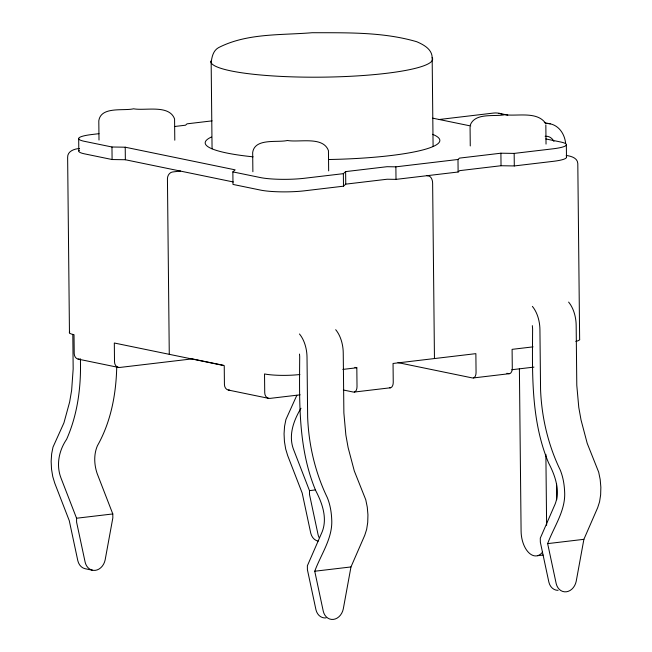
<?xml version="1.0" encoding="UTF-8"?>
<svg xmlns="http://www.w3.org/2000/svg" width="652" height="652" viewBox="0 0 652 652"><rect width="100%" height="100%" fill="white"/><g stroke="black" fill="none" stroke-linecap="round" stroke-linejoin="round"><path stroke-width="0.98" d="M116.732 366.62C116.178 393.922 110.987 421.771 97.417 445.748C93.635 454.517 94.132 464.713 97.181 473.629L112.796 513.947L112.837 517.892L105.151 559.889A12.681 10.245 -78.4 0 1 95.249 570.361A12.681 10.245 -78.4 0 1 85.151 562.252L76.602 522.187L76.561 518.234L60.954 477.924C56.023 465.039 58.916 450.548 66.594 439.342C77.775 414.167 81.288 386.139 80.375 358.779M335.69 329.7A25.363 14.45 83.2 0 1 343.245 352.919L343.873 412.928L345.862 435.006L348.119 447.59L354.289 470.923L365.772 499.782L367.272 507.134L367.94 514.876L367.72 522.488L366.636 529.448L364.761 535.284L350.972 566.938L343.286 608.927A12.681 10.245 -78.4 0 1 333.384 619.4A12.681 10.245 -78.4 0 1 323.286 611.299L314.745 571.233C320.971 554.2 332.952 538.12 331.705 519.171C331.363 511.812 330.108 504.469 327.312 497.623C315.218 472.586 308.73 444.966 307.646 417.223L307.019 357.214A25.363 14.45 83.2 0 0 299.464 333.995M568.609 302.096A25.363 14.45 83.2 0 1 576.164 325.315L576.792 385.324L578.78 407.402L581.038 419.978L587.207 443.319L598.691 472.178L600.19 479.53L600.859 487.272L600.639 494.884L599.555 501.844L597.68 507.672L583.89 539.326L576.205 581.315A12.681 10.245 -78.4 0 1 566.303 591.796A12.681 10.245 -78.4 0 1 556.205 583.687L547.656 543.621C553.89 526.596 565.871 510.516 564.624 491.567C564.282 484.2 563.018 476.865 560.231 470.019C548.128 444.974 541.649 417.361 540.565 389.619L539.929 329.61A25.363 14.45 83.2 0 0 532.382 306.391M470.263 125.111C475.145 112.364 494.208 116.904 504.819 114.719C517.598 116.455 536.995 111.036 545.602 123.277M296.847 395.283L285.918 419.521L284.565 426.286L284.06 433.792L284.435 441.518L285.674 448.959L287.679 455.593L302.194 493.075L310.743 533.14A12.681 10.245 -78.4 0 0 318.152 541.136M300.988 408.258C293.433 420.76 287.988 435.968 293.873 450.312L309.48 490.63L309.521 494.583L318.07 534.648A12.681 10.245 -78.4 0 0 319.13 537.55M566.368 156.798A31.712 4.849 -0.6 0 1 553.116 161.346L514.298 165.942L501.038 165.73L459.627 170.645L458.12 172.006L396.008 179.373L387.166 179.227L345.756 184.141L343.49 186.187L304.671 190.791A31.712 4.849 -0.6 0 1 260.474 190.082L232.992 184.426L232.862 171.892L235.136 169.846L125.225 147.205L111.965 146.993L84.483 141.337A31.712 4.849 -0.6 0 1 92.046 134.499L98.974 133.676M232.862 171.892L260.344 177.556A31.712 4.849 -0.6 0 0 304.541 178.257L343.359 173.66L345.625 171.606L387.035 166.7L395.878 166.839L457.989 159.479L459.497 158.11L500.907 153.204L514.167 153.407L552.986 148.811A31.712 4.849 -0.6 0 0 560.549 141.973L545.822 138.941M79.462 148.501C74.344 148.86 67.425 151.166 67.629 157.409L69.462 332.87M212.087 120.865L187.042 123.831L185.535 125.2L174.426 126.521M439.212 119.503L493.556 113.057A25.363 20.481 -78.4 0 1 502.333 114.377M180.604 171.02L172.544 171.981A6.341 5.118 -78.4 0 0 167.434 178.86L169.275 354.329M342.838 369.415L356.823 367.761L357.019 386.554A6.341 3.61 83.2 0 1 353.417 392.072L343.343 389.994M533.075 346.864L512.097 349.35L512.293 368.152A6.341 3.61 83.2 0 1 508.699 373.669L506.865 373.286M300.156 394.819L269.969 398.396A6.341 5.118 -78.4 0 1 264.728 392.74L264.525 373.938A25.363 3.879 -0.6 0 0 299.887 374.509M511.796 369.733L533.939 367.109M354.362 392.048L390.597 387.761M473.409 377.94L509.644 373.645M76.561 518.234L112.796 513.947M309.48 490.63L315.519 489.913M314.745 571.233L350.972 566.938M547.656 543.621L583.89 539.326M537.46 555.716L543.108 555.048M79.242 150.302A31.712 4.849 -0.6 0 0 84.621 153.872L112.095 159.528L125.355 159.74L233.286 181.965M545.137 136.268L547.639 136.374A12.575 10.155 -78.4 0 1 553.931 141.427M498.927 113.277L507.802 115.111M544.298 122.625L550.215 123.839M432.675 118.159L470.768 125.999M566.197 155.42C570.818 156.138 577.517 157.743 577.802 163.505L579.636 338.975A25.363 3.879 -0.6 0 1 575.838 341.436M426.905 175.657L428.894 176.064A6.341 3.61 83.2 0 1 432.626 183.09L434.46 358.559M397.997 362.626L472.464 377.956A6.341 3.61 83.2 0 0 476.066 372.447L475.87 353.645L393.05 363.466L393.246 382.259A6.341 3.61 83.2 0 1 389.651 387.777M354.867 367.353L356.823 367.761M223.62 365.34L192.218 358.877L119.756 367.459A6.341 5.118 -78.4 0 1 114.516 361.811L114.32 343.009L224.231 365.642L224.427 384.444A6.341 5.118 -78.4 0 0 229.667 390.1M78.118 359.105L118.411 367.41M228.322 390.043L268.624 398.339M92.56 570.247L85.233 568.74A12.681 10.245 -78.4 0 1 77.824 560.744L69.275 520.679L54.76 483.197L52.755 476.563L51.524 469.13L51.141 461.396L51.647 453.89L52.999 447.125L63.929 422.887L69.642 401.999L71.638 390.287L73.171 368.942L72.812 334.354M433.091 146.439L432.162 57.49C431.983 49.12 423.425 44.589 416.726 41.72C382.911 31.826 347.076 32.828 312.178 32.714C281.004 35.33 247.051 32.959 218.469 47.686C213.09 50.709 211.753 57.237 211.167 62.885L212.063 148.795M532.334 325.641L532.611 328.918C532.317 373.849 530.891 420.719 548.642 463.042C555.08 475.414 560.476 490.337 555.121 504.11L540.288 538.161L540.329 542.114L548.878 582.179A12.681 10.245 -78.4 0 0 558.071 590.345M299.488 354.069L299.7 356.53C299.398 401.453 297.972 448.323 315.723 490.646C322.169 503.018 327.557 517.941 322.202 531.722L307.369 565.773L307.41 569.718L315.959 609.783A12.681 10.245 -78.4 0 0 326.057 617.892M566.352 144.899L566.482 157.434M556.547 483.539L556.718 499.766M545.838 124.891L546.034 144.092M545.879 454.346L546.62 525.333M519.391 368.942L521.095 531.209A22.192 12.641 83.2 0 0 528.837 552.741A22.192 12.641 83.2 0 0 542.545 552.081M514.167 153.407L514.298 165.942M500.907 153.204L501.038 165.73M470.068 126.741L470.263 145.942M457.989 159.479L458.12 172.006M395.878 166.839L396.008 179.373M345.625 171.606L345.756 184.141M343.359 173.66L343.49 186.187M328.657 170.873L328.445 150.653C323.082 135.934 299.219 142.682 287.426 140.482C277.442 142.869 254.793 137.768 252.674 152.503L252.878 171.712M174.793 140.196L174.573 118.966C169.21 104.247 145.347 110.995 133.554 108.794C123.57 111.182 100.921 106.08 98.802 120.816L99.006 140.025M125.225 147.205L125.355 159.74M111.965 146.993L112.095 159.528M78.68 138.411L78.81 150.938M545.748 123.538A25.363 20.481 -78.4 0 1 565.651 143.448M69.723 331.86A25.363 3.879 -0.6 0 0 74.018 334.712L74.214 353.506A6.341 5.118 -78.4 0 0 79.454 359.162M432.162 57.49A110.979 16.976 -0.6 0 1 326.106 77.107A110.979 16.976 -0.6 0 1 210.694 61.117M432.553 134.304A117.319 17.946 -0.6 0 1 328.429 159.52M253.123 156.839A117.319 17.946 -0.6 0 1 211.403 137.034"/></g></svg>
